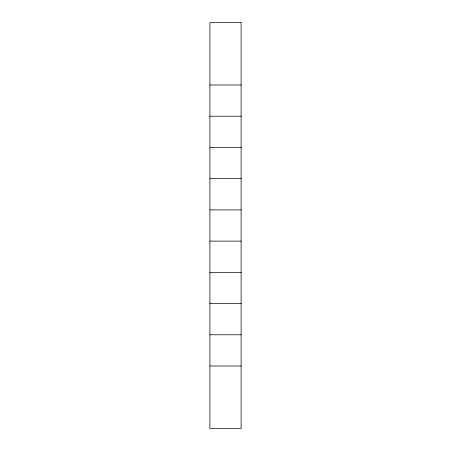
<?xml version="1.0" encoding="UTF-8"?>
<svg xmlns="http://www.w3.org/2000/svg" width="451" height="451" viewBox="0 0 451 451"><rect width="100%" height="100%" fill="white"/><g stroke="black" fill="none" stroke-linecap="round" stroke-linejoin="round"><path stroke-width="0.68" d="M209.89 84.997L241.11 84.997M209.89 116.217L241.11 116.217M209.89 147.443L241.11 147.443M209.89 178.664L241.11 178.664M209.89 209.89L241.11 209.89M209.89 241.11L241.11 241.11M209.89 272.336L241.11 272.336M209.89 303.557L241.11 303.557M209.89 334.783L241.11 334.783M209.89 366.003L241.11 366.003M241.11 22.55L209.89 22.55L209.89 428.45L241.11 428.45L241.11 22.55"/></g></svg>
